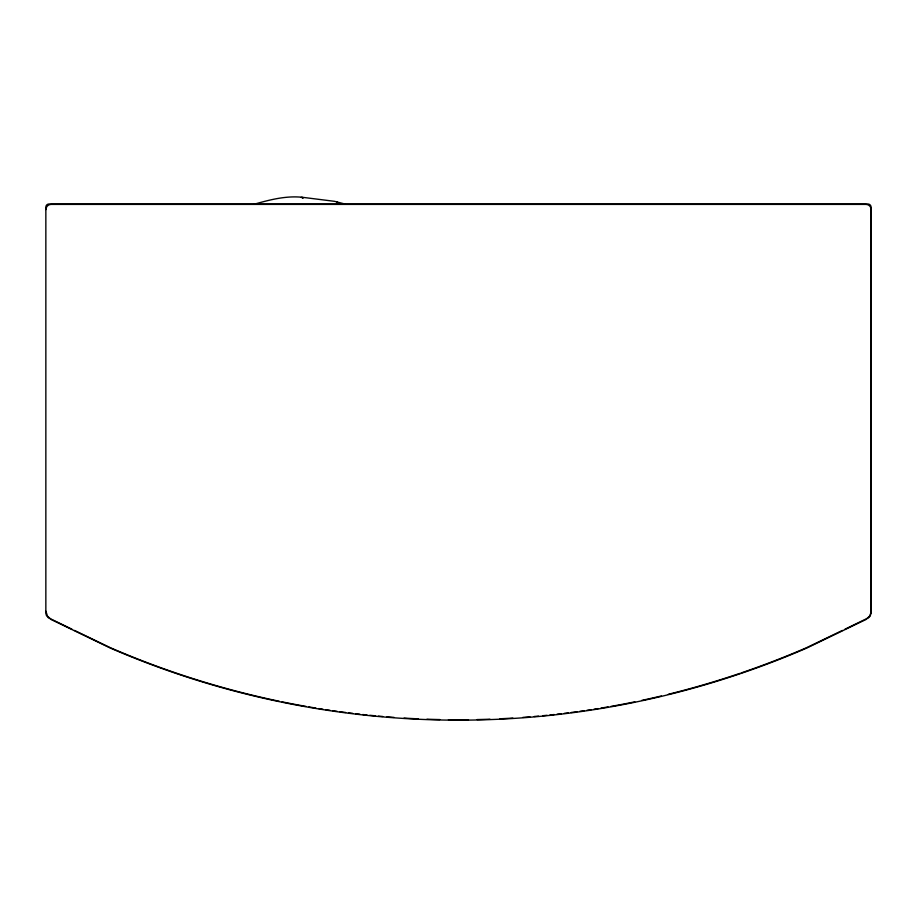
<?xml version="1.0" encoding="UTF-8"?>
<svg xmlns="http://www.w3.org/2000/svg" width="917" height="917" viewBox="0 0 917 917"><rect width="100%" height="100%" fill="white"/><g stroke="black" fill="none" stroke-linecap="round" stroke-linejoin="round"><path stroke-width="1.38" d="M842.391 630.438L806.582 647.7A876.79 876.79 0 0 1 741.131 672.952M844.947 629.2L868.571 617.749L870.153 616.052L871.058 613.186L871.058 207.104A3.095 3.095 0 0 0 867.963 204.01L48.945 204.01A3.095 3.095 0 0 0 45.85 207.104L45.85 613.186L46.366 615.341L48.337 617.749L71.962 629.2M254.215 204.216C269.896 199.768 286.127 195.527 302.541 197.315L334.476 201.316L344.826 203.998M74.518 630.438L110.327 647.7A876.79 876.79 0 0 0 279.295 701.264M301.246 197.247L303.034 198.313L302.541 197.315M338.751 204.273L336.757 201.706L338.407 203.895M45.942 611.284L47.455 616.064L51.1 619.491L110.418 648.09A876.79 876.79 0 0 0 806.673 648.09L865.992 619.491L869.637 616.064L871.047 612.453L871.15 209.557A5.158 5.158 0 0 0 865.992 204.399L51.1 204.399A5.158 5.158 0 0 0 45.942 209.557M739.778 673.41A876.79 876.79 0 0 1 668.333 694.284M661.375 695.969A876.79 876.79 0 0 1 641.82 700.382M634.805 701.849A876.79 876.79 0 0 1 610.894 706.411M608.074 706.904A876.79 876.79 0 0 1 601.013 708.096M598.193 708.566A876.79 876.79 0 0 1 593.952 709.231M591.121 709.678A876.79 876.79 0 0 1 586.88 710.308M584.037 710.732A876.79 876.79 0 0 1 579.785 711.328M576.953 711.73A876.79 876.79 0 0 1 571.268 712.475M568.425 712.841A876.79 876.79 0 0 1 564.161 713.369M561.319 713.713A876.79 876.79 0 0 1 557.043 714.205M554.2 714.526A876.79 876.79 0 0 1 549.925 714.985M547.082 715.283A876.79 876.79 0 0 1 542.807 715.707M538.531 716.108A876.79 876.79 0 0 1 534.256 716.486M529.969 716.842A876.79 876.79 0 0 1 522.839 717.403M512.844 718.08A876.79 876.79 0 0 1 499.971 718.779M489.953 719.203A876.79 876.79 0 0 1 477.058 719.57M468.472 719.707A876.79 876.79 0 0 1 448.436 719.707M439.851 719.57A876.79 876.79 0 0 1 426.967 719.203M418.37 718.848A876.79 876.79 0 0 1 404.065 718.08M394.069 717.403A876.79 876.79 0 0 1 386.94 716.842M382.664 716.486A876.79 876.79 0 0 1 378.389 716.108M375.534 715.833A876.79 876.79 0 0 1 369.838 715.283M366.983 714.985A876.79 876.79 0 0 1 362.708 714.526M359.865 714.205A876.79 876.79 0 0 1 355.59 713.713M352.747 713.369A876.79 876.79 0 0 1 348.483 712.841M345.64 712.475A876.79 876.79 0 0 1 339.966 711.73M337.124 711.328A876.79 876.79 0 0 1 332.871 710.732M330.04 710.308A876.79 876.79 0 0 1 325.787 709.678M322.956 709.231A876.79 876.79 0 0 1 318.715 708.566M315.895 708.096A876.79 876.79 0 0 1 308.846 706.904M306.026 706.411A876.79 876.79 0 0 1 282.104 701.849"/></g></svg>
